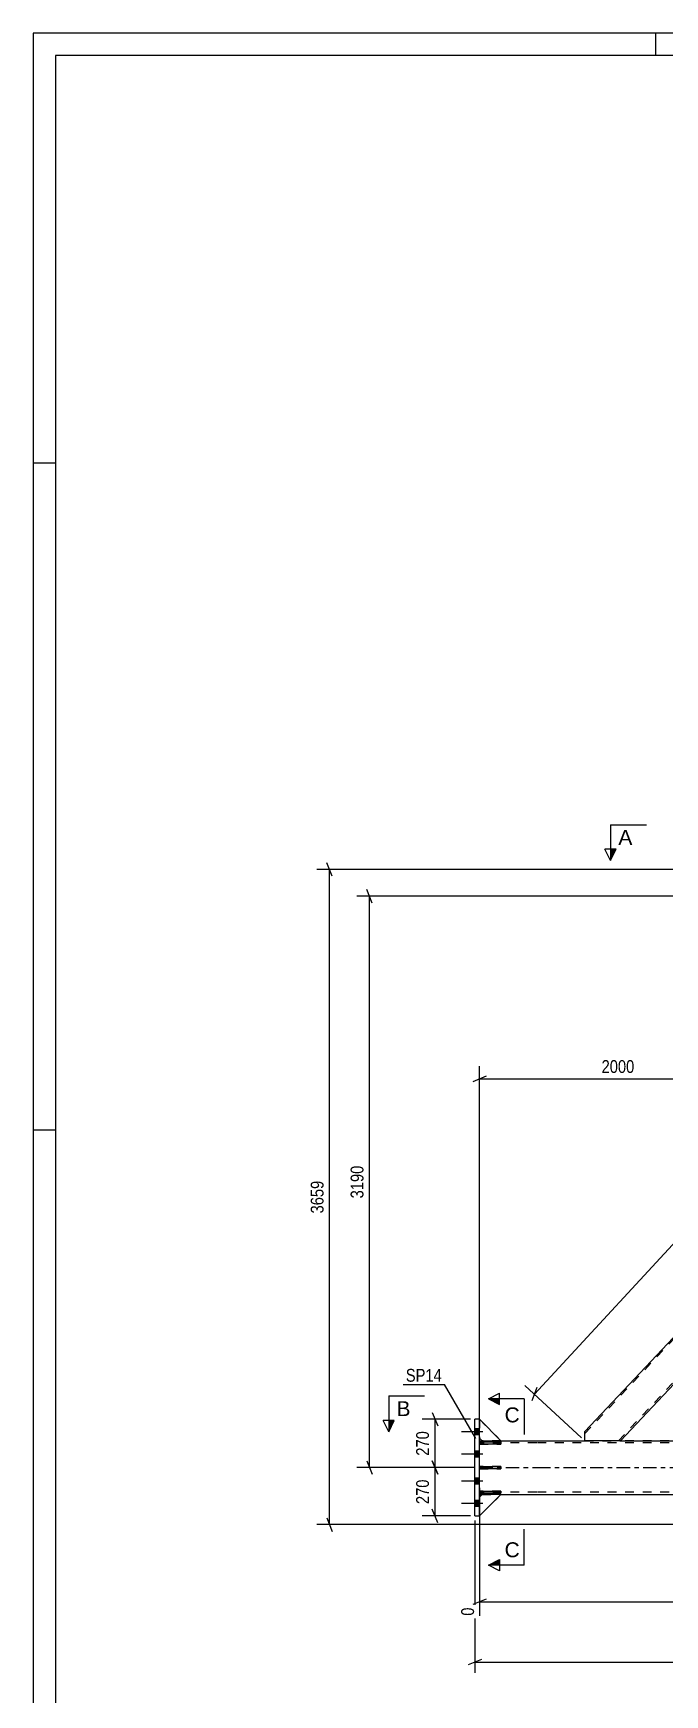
# Model space of a CAD drawing. Header units: millimetres. Extents: x -400 to 789, y -648 to 193.
# Drawn here: x -399.6 to -258.6, y -178.3 to 192.8 of the extents above; entities that cross this region are included whole.
import ezdxf

# ---------------------------------------------------------------- set-up
doc = ezdxf.new("R2010")
doc.units = ezdxf.units.MM
doc.linetypes.add('DXK_LINE_DOT2', pattern=[3.9198, 1.9599, -1.9599])
doc.linetypes.add('DXK_LINE_DOT3', pattern=[5.9187, 2.979, -0.9799, 0.9799, -0.9799])
doc.styles.add('Arial', font='ARIAL.TTF', dxfattribs={"height": 0.2})
doc.styles.add('Arial Narrow', font='ARIALN.TTF', dxfattribs={"height": 0.2})

# ---------------------------------------------------------------- blocks, each defined once
blk = doc.blocks.new('Unknown-392021936-1163')
at = {"color": 5, "linetype": 'Continuous'}
for p, q in [((789.37, 192.78), (-399.63, 192.78)), ((-399.63, 192.78), (-399.63, -648.22)), ((-260.63, 187.78), (-260.63, 192.78)), ((784.37, 187.78), (-394.63, 187.78)), ((-394.63, 187.78), (-394.63, -643.22)), ((-394.63, 96.78), (-399.63, 96.78)), ((-394.63, -52.22), (-399.63, -52.22))]:
    blk.add_line(p, q, dxfattribs=at)
blk = doc.blocks.new('Part-392021936-5452 - 5377')
at = {"color": 2, "linetype": 'Continuous'}
for p, q in [((-300, -121.6), (-299.4, -121.6)), ((-295.2, -121.6), (-287.2, -121.6)), ((-287.1, -121.6), (-276.46, -121.6)), ((-268.54, -121.6), (-169.66, -121.6)), ((-300, -133.6), (-299.4, -133.6)), ((-295.2, -133.6), (-287.2, -133.6)), ((-287.1, -133.6), (-171.28, -133.6))]:
    blk.add_line(p, q, dxfattribs=at)
at = {"color": 7, "linetype": 'DXK_LINE_DOT2'}
for p, q in [((-300, -133.6), (-300, -121.6)), ((-287.2, -122.08), (-300, -122.08)), ((-299.4, -121.6), (-295.2, -121.6)), ((643.9, -122.08), (-287.1, -122.08)), ((643.9, -121.6), (-276.46, -121.6)), ((-276.46, -121.6), (-268.54, -121.6)), ((-287.2, -133.12), (-300, -133.12)), ((-299.4, -133.6), (-295.2, -133.6)), ((643.9, -133.12), (-287.1, -133.12))]:
    blk.add_line(p, q, dxfattribs=at)
at = {"color": 7, "linetype": 'DXK_LINE_DOT3'}
for p, q in [((-300, -127.6), (-287.2, -127.6)), ((-287.1, -127.6), (643.9, -127.6))]:
    blk.add_line(p, q, dxfattribs=at)
blk = doc.blocks.new('Part-392021936-5531 - 5377')
at = {"color": 7, "linetype": 'DXK_LINE_DOT2'}
for p, q in [((-300, -121), (-300, -116.8)), ((-300, -116.8), (-295.2, -121.6)), ((-299.4, -121.6), (-300, -121)), ((-295.2, -121.6), (-299.4, -121.6))]:
    blk.add_line(p, q, dxfattribs=at)
blk = doc.blocks.new('Part-392021936-5500 - 5377')
at = {"color": 7, "linetype": 'DXK_LINE_DOT2'}
for p, q in [((-295.2, -127.36), (-300, -127.36)), ((-300, -127.36), (-300, -127.84)), ((-300, -127.84), (-295.2, -127.84)), ((-299.4, -127.84), (-299.4, -127.36)), ((-295.2, -127.84), (-295.2, -127.36))]:
    blk.add_line(p, q, dxfattribs=at)
blk = doc.blocks.new('Part-392021936-5501 - 5377')
at = {"color": 7, "linetype": 'DXK_LINE_DOT2'}
for p, q in [((-295.2, -121.86), (-300, -121.86)), ((-300, -121.86), (-300, -122.34)), ((-300, -122.34), (-295.2, -122.34)), ((-299.4, -122.34), (-299.4, -121.86)), ((-295.2, -122.34), (-295.2, -121.86))]:
    blk.add_line(p, q, dxfattribs=at)
blk = doc.blocks.new('Part-392021936-5496 - 5377')
at = {"color": 2, "linetype": 'Continuous'}
for p, q in [((-300, -116.8), (-295.2, -121.6)), ((-300, -121), (-299.4, -121.6)), ((-299.4, -121.6), (-295.2, -121.6))]:
    blk.add_line(p, q, dxfattribs=at)
at = {"color": 7, "linetype": 'DXK_LINE_DOT2'}
blk.add_line((-300, -116.8), (-300, -121), dxfattribs=at)
blk = doc.blocks.new('Part-392021936-5497 - 5377')
at = {"color": 2, "linetype": 'Continuous'}
for p, q in [((-300, -127.84), (-300, -127.36)), ((-300, -127.36), (-295.2, -127.36)), ((-295.2, -127.84), (-300, -127.84)), ((-295.2, -127.36), (-295.2, -127.84))]:
    blk.add_line(p, q, dxfattribs=at)
at = {"color": 7, "linetype": 'DXK_LINE_DOT2'}
blk.add_line((-299.4, -127.84), (-299.4, -127.36), dxfattribs=at)
blk = doc.blocks.new('Part-392021936-5498 - 5377')
at = {"color": 2, "linetype": 'Continuous'}
for p, q in [((-300, -122.34), (-300, -121.86)), ((-300, -121.86), (-295.2, -121.86)), ((-295.2, -122.34), (-300, -122.34)), ((-295.2, -121.86), (-295.2, -122.34))]:
    blk.add_line(p, q, dxfattribs=at)
at = {"color": 7, "linetype": 'DXK_LINE_DOT2'}
blk.add_line((-299.4, -122.34), (-299.4, -121.86), dxfattribs=at)
blk = doc.blocks.new('Part-392021936-5499 - 5377')
at = {"color": 2, "linetype": 'Continuous'}
for p, q in [((-300, -133.34), (-300, -132.86)), ((-300, -132.86), (-295.2, -132.86)), ((-295.2, -133.34), (-300, -133.34)), ((-295.2, -132.86), (-295.2, -133.34))]:
    blk.add_line(p, q, dxfattribs=at)
at = {"color": 7, "linetype": 'DXK_LINE_DOT2'}
blk.add_line((-299.4, -133.34), (-299.4, -132.86), dxfattribs=at)
blk = doc.blocks.new('Part-392021936-5508 - 5377')
at = {"color": 7, "linetype": 'DXK_LINE_DOT2'}
for p, q in [((-295.2, -132.86), (-300, -132.86)), ((-300, -132.86), (-300, -133.34)), ((-300, -133.34), (-295.2, -133.34)), ((-299.4, -133.34), (-299.4, -132.86)), ((-295.2, -133.34), (-295.2, -132.86))]:
    blk.add_line(p, q, dxfattribs=at)
blk = doc.blocks.new('Part-392021936-5529 - 5377')
at = {"color": 7, "linetype": 'DXK_LINE_DOT2'}
for p, q in [((-299.4, -133.6), (-300, -134.2)), ((-300, -138.4), (-295.2, -133.6)), ((-295.2, -133.6), (-299.4, -133.6)), ((-300, -134.2), (-300, -138.4))]:
    blk.add_line(p, q, dxfattribs=at)
blk = doc.blocks.new('Part-392021936-5530 - 5377')
at = {"color": 2, "linetype": 'Continuous'}
for p, q in [((-299.4, -133.6), (-300, -134.2)), ((-300, -138.4), (-295.2, -133.6)), ((-295.2, -133.6), (-299.4, -133.6))]:
    blk.add_line(p, q, dxfattribs=at)
at = {"color": 7, "linetype": 'DXK_LINE_DOT2'}
blk.add_line((-300, -138.4), (-300, -134.2), dxfattribs=at)
blk = doc.blocks.new('Part-392021936-5721 - 5377')
at = {"color": 2, "linetype": 'Continuous'}
for p, q in [((-276.46, -119.54), (-169.68, -6)), ((-169.66, -6), (-168.8, -6)), ((-168.8, -6), (-161.74, -6)), ((-214.16, -63.8), (-161.74, -8.06)), ((-268.51, -121.6), (-219.1, -69.05)), ((-276.46, -121.6), (-276.46, -119.54)), ((-268.54, -121.6), (-276.46, -121.6))]:
    blk.add_line(p, q, dxfattribs=at)
at = {"color": 7, "linetype": 'DXK_LINE_DOT2'}
for p, q in [((-276.46, -120.01), (-169.24, -6)), ((-169.68, -6), (-169.66, -6)), ((-161.74, -8.06), (-161.74, -6)), ((-268.95, -121.6), (-161.74, -7.6)), ((-219.1, -69.05), (-214.16, -63.8)), ((-268.51, -121.6), (-268.54, -121.6)), ((-268.54, -121.6), (-268.51, -121.6))]:
    blk.add_line(p, q, dxfattribs=at)
blk = doc.blocks.new('Part-392021936-5813 - 5377')
at = {"color": 2, "linetype": 'Continuous'}
for p, q in [((-301, -138.4), (-301, -116.8)), ((-300, -116.8), (-301, -116.8)), ((-300, -138.4), (-300, -116.8)), ((-301, -138.4), (-300, -138.4))]:
    blk.add_line(p, q, dxfattribs=at)
blk = doc.blocks.new('Bolt-392021936-5857 - 5377')
at = {"linetype": 'Continuous'}
for points in [[(-301, -118.94), (-301, -120.26), (-300, -120.26), (-300, -118.94)], [(-301, -118.94), (-301, -120.26), (-300, -120.26), (-300, -118.94)], [(-301, -118.94), (-301, -120.26), (-300, -120.26), (-300, -118.94)], [(-301, -123.94), (-301, -125.26), (-300, -125.26), (-300, -123.94)], [(-301, -123.94), (-301, -125.26), (-300, -125.26), (-300, -123.94)], [(-301, -129.94), (-301, -131.26), (-300, -131.26), (-300, -129.94)], [(-301, -129.94), (-301, -131.26), (-300, -131.26), (-300, -129.94)], [(-301, -134.94), (-301, -136.26), (-300, -136.26), (-300, -134.94)], [(-301, -134.94), (-301, -136.26), (-300, -136.26), (-300, -134.94)], [(-301, -134.94), (-301, -136.26), (-300, -136.26), (-300, -134.94)]]:
    blk.add_hatch(color=1, dxfattribs=at).paths.add_polyline_path(points)
at = {"color": 1, "linetype": 'Continuous'}
for p, q in [((-299.24, -119.6), (-304, -119.6)), ((-299.24, -119.6), (-304, -119.6)), ((-299.24, -119.6), (-304, -119.6)), ((-300, -118.94), (-301, -118.94)), ((-300, -118.94), (-301, -118.94)), ((-300, -118.94), (-301, -118.94)), ((-300, -120.26), (-301, -120.26)), ((-300, -120.26), (-301, -120.26)), ((-300, -120.26), (-301, -120.26)), ((-299.24, -124.6), (-304, -124.6)), ((-299.24, -124.6), (-304, -124.6)), ((-300, -123.94), (-301, -123.94)), ((-300, -123.94), (-301, -123.94)), ((-300, -125.26), (-301, -125.26)), ((-300, -125.26), (-301, -125.26)), ((-299.24, -130.6), (-304, -130.6)), ((-299.24, -130.6), (-304, -130.6)), ((-300, -129.94), (-301, -129.94)), ((-300, -129.94), (-301, -129.94)), ((-300, -131.26), (-301, -131.26)), ((-300, -131.26), (-301, -131.26)), ((-299.24, -135.6), (-304, -135.6)), ((-299.24, -135.6), (-304, -135.6)), ((-299.24, -135.6), (-304, -135.6)), ((-300, -134.94), (-301, -134.94)), ((-300, -134.94), (-301, -134.94)), ((-300, -134.94), (-301, -134.94)), ((-300, -136.26), (-301, -136.26)), ((-300, -136.26), (-301, -136.26)), ((-300, -136.26), (-301, -136.26))]:
    blk.add_line(p, q, dxfattribs=at)
blk = doc.blocks.new('StraightDimension-392021936-6391 - 5377')
at = {"color": 7, "linetype": 'Continuous'}
for p, q in [((-301, -139.4), (-301, -173.47)), ((-299.5, -170.47), (-302.5, -171.67)), ((-301, -171.07), (700.9, -171.07))]:
    blk.add_line(p, q, dxfattribs=at)
blk = doc.blocks.new('StraightDimension-392021936-6888 - 5377')
at = {"color": 7, "linetype": 'Continuous'}
for p, q in [((-287.73, -111.19), (-180.96, 4.41)), ((-170.42, -5.32), (-183.05, 6.35)), ((-181.54, 2.9), (-180.38, 5.92)), ((-277.19, -120.92), (-289.83, -109.25)), ((-287.16, -109.68), (-288.31, -112.7))]:
    blk.add_line(p, q, dxfattribs=at)
at = {"color": 0}
blk.add_wipeout([(-232.01, -49.75), (-235.09, -46.9), (-240.87, -53.15), (-237.78, -56)], dxfattribs=at)
at = {"color": 3, "style": 'Arial Narrow'}
blk.add_text('3934', height=2.863, rotation=47.2747, dxfattribs=at).set_placement((-237.82, -55.16))
blk = doc.blocks.new('StraightDimension-392021936-6026 - 5377')
at = {"color": 7, "linetype": 'Continuous'}
for p, q in [((-302, -116.8), (-312.76, -116.8)), ((-310.51, -115.3), (-309.31, -118.3)), ((-309.91, -127.6), (-309.91, -116.8)), ((-309.31, -129.1), (-310.51, -126.1)), ((-302, -127.6), (-312.76, -127.6))]:
    blk.add_line(p, q, dxfattribs=at)
at = {"color": 0}
blk.add_wipeout([(-310.66, -118.86), (-314.86, -118.86), (-314.86, -125.54), (-310.66, -125.54)], dxfattribs=at)
at = {"color": 3, "style": 'Arial Narrow'}
blk.add_text('270', height=2.863, rotation=90.0002, dxfattribs=at).set_placement((-311.26, -124.94))
blk = doc.blocks.new('StraightDimension-392021936-24343 - 5377')
at = {"color": 7, "linetype": 'Continuous'}
for p, q in [((-169.68, -122.6), (-169.68, -166.16)), ((-300, -132.1), (-300, -160.68)), ((-298.5, -156.95), (-301.5, -158.15)), ((-300, -157.55), (-169.68, -157.55)), ((-171.18, -158.15), (-168.18, -156.95))]:
    blk.add_line(p, q, dxfattribs=at)
at = {"color": 0}
blk.add_wipeout([(-230.59, -156.8), (-230.59, -152.6), (-239.1, -152.6), (-239.1, -156.8)], dxfattribs=at)
at = {"color": 0, "linetype": 'Continuous'}
for points in [[(-300.6, -158.25), (-304.8, -158.25), (-304.8, -161.28), (-300.6, -161.28)], [(-170.28, -158.25), (-174.48, -158.25), (-174.48, -166.76), (-170.28, -166.76)]]:
    blk.add_wipeout(points, dxfattribs=at)
at = {"color": 3, "style": 'Arial Narrow'}
blk.add_text('3710', height=2.863, dxfattribs=at).set_placement((-238.5, -156.2))
at = {"color": 3, "linetype": 'Continuous', "style": 'Arial Narrow'}
for s, height, p in [('0', 2.86, (-301.2, -160.68)), ('3710', 2.863, (-170.88, -166.16))]:
    blk.add_text(s, height=height, rotation=90.0002, dxfattribs=at).set_placement(p)
blk = doc.blocks.new('StraightDimension-392021936-6018 - 5377')
at = {"color": 7, "linetype": 'Continuous'}
for p, q in [((-310.51, -126.1), (-309.31, -129.1)), ((-302, -127.6), (-312.76, -127.6)), ((-309.91, -138.4), (-309.91, -127.6)), ((-309.31, -139.9), (-310.51, -136.9)), ((-302, -138.4), (-312.76, -138.4))]:
    blk.add_line(p, q, dxfattribs=at)
at = {"color": 0}
blk.add_wipeout([(-310.66, -129.66), (-314.86, -129.66), (-314.86, -136.34), (-310.66, -136.34)], dxfattribs=at)
at = {"color": 3, "style": 'Arial Narrow'}
blk.add_text('270', height=2.863, rotation=90.0002, dxfattribs=at).set_placement((-311.26, -135.74))
blk = doc.blocks.new('StraightDimension-392021936-6418 - 5377')
at = {"color": 7, "linetype": 'Continuous'}
for p, q in [((-332.85, 4.5), (-334.05, 7.5)), ((-240.1, 6), (-336.3, 6)), ((-333.45, -140.34), (-333.45, 6)), ((73.4, -140.34), (-336.3, -140.34)), ((-334.05, -138.84), (-332.85, -141.84))]:
    blk.add_line(p, q, dxfattribs=at)
at = {"color": 0}
blk.add_wipeout([(-334.2, -62.92), (-338.4, -62.92), (-338.4, -71.43), (-334.2, -71.43)], dxfattribs=at)
at = {"color": 3, "style": 'Arial Narrow'}
blk.add_text('3659', height=2.863, rotation=90.0002, dxfattribs=at).set_placement((-334.8, -70.83))
blk = doc.blocks.new('StraightDimension-392021936-14903 - 5377')
at = {"color": 7, "linetype": 'Continuous'}
for p, q in [((-323.94, -1.5), (-325.14, 1.5)), ((-239.1, 0), (-327.39, 0)), ((-324.54, -127.6), (-324.54, 0)), ((-325.14, -126.1), (-323.94, -129.1)), ((-301, -127.6), (-327.39, -127.6))]:
    blk.add_line(p, q, dxfattribs=at)
at = {"color": 0}
blk.add_wipeout([(-325.29, -59.54), (-329.49, -59.54), (-329.49, -68.06), (-325.29, -68.06)], dxfattribs=at)
at = {"color": 3, "style": 'Arial Narrow'}
blk.add_text('3190', height=2.863, rotation=90.0002, dxfattribs=at).set_placement((-325.89, -67.46))
blk = doc.blocks.new('StraightDimension-392021936-14988 - 5377')
at = {"color": 7, "linetype": 'Continuous'}
for p, q in [((-238.1, -7), (-238.1, -43.2)), ((-298.5, -40.2), (-301.5, -41.4)), ((-300, -120.6), (-300, -37.95)), ((-300, -40.8), (-238.1, -40.8)), ((-239.6, -41.4), (-236.6, -40.2))]:
    blk.add_line(p, q, dxfattribs=at)
at = {"color": 0}
blk.add_wipeout([(-264.79, -40.05), (-264.79, -35.85), (-273.31, -35.85), (-273.31, -40.05)], dxfattribs=at)
at = {"color": 3, "style": 'Arial Narrow'}
blk.add_text('2000', height=2.863, dxfattribs=at).set_placement((-272.71, -39.45))
blk = doc.blocks.new('SectionMark-392021936-7285 - 5377')
at = {"color": 0, "linetype": 'Continuous'}
blk.add_wipeout([(-265.85, 11.5), (-265.85, 15), (-268.96, 15), (-268.96, 11.5)], dxfattribs=at)
at = {"linetype": 'Continuous'}
blk.add_hatch(color=6, dxfattribs=at).paths.add_polyline_path([(-270.71, 10.5), (-269.46, 10.5), (-270.71, 8)])
at = {"color": 6, "linetype": 'Continuous'}
for p, q in [((-270.71, 16), (-262.71, 16)), ((-270.71, 16), (-270.71, 8)), ((-270.71, 8), (-271.96, 10.5)), ((-269.46, 10.5), (-271.96, 10.5)), ((-270.71, 8), (-269.46, 10.5))]:
    blk.add_line(p, q, dxfattribs=at)
at = {"color": 3, "linetype": 'Continuous', "style": 'Arial'}
blk.add_text('A', height=3.34, dxfattribs=at).set_placement((-268.96, 11.5))
blk = doc.blocks.new('SectionMark-392021936-7287 - 5377')
at = {"color": 0, "linetype": 'Continuous'}
blk.add_wipeout([(-315.39, -116.1), (-315.39, -112.6), (-318.5, -112.6), (-318.5, -116.1)], dxfattribs=at)
at = {"linetype": 'Continuous'}
blk.add_hatch(color=6, dxfattribs=at).paths.add_polyline_path([(-320.25, -117.1), (-319, -117.1), (-320.25, -119.6)])
at = {"color": 6, "linetype": 'Continuous'}
for p, q in [((-320.25, -111.6), (-312.25, -111.6)), ((-320.25, -111.6), (-320.25, -119.6)), ((-320.25, -119.6), (-321.5, -117.1)), ((-319, -117.1), (-321.5, -117.1)), ((-320.25, -119.6), (-319, -117.1))]:
    blk.add_line(p, q, dxfattribs=at)
at = {"color": 3, "linetype": 'Continuous', "style": 'Arial'}
blk.add_text('B', height=3.34, dxfattribs=at).set_placement((-318.5, -116.1))
blk = doc.blocks.new('SectionMark-392021936-7289 - 5377')
at = {"color": 0, "linetype": 'Continuous'}
for points in [[(-291, -117.49), (-291, -113.99), (-294.37, -113.99), (-294.37, -117.49)], [(-291, -147.62), (-291, -144.12), (-294.37, -144.12), (-294.37, -147.62)]]:
    blk.add_wipeout(points, dxfattribs=at)
at = {"linetype": 'Continuous'}
for points in [[(-295.5, -112.24), (-295.5, -113.49), (-298, -112.24)], [(-295.5, -148.12), (-295.5, -149.37), (-298, -149.37)]]:
    blk.add_hatch(color=6, dxfattribs=at).paths.add_polyline_path(points)
at = {"color": 6, "linetype": 'Continuous'}
for p, q in [((-298, -112.24), (-295.5, -110.99)), ((-295.5, -113.49), (-295.5, -110.99)), ((-290, -112.24), (-298, -112.24)), ((-298, -112.24), (-295.5, -113.49)), ((-290, -112.24), (-290, -120.24)), ((-290, -149.37), (-290, -141.37)), ((-298, -149.37), (-295.5, -148.12)), ((-295.5, -148.12), (-295.5, -150.62)), ((-290, -149.37), (-298, -149.37)), ((-295.5, -150.62), (-298, -149.37))]:
    blk.add_line(p, q, dxfattribs=at)
at = {"color": 3, "linetype": 'Continuous', "style": 'Arial'}
for p in [(-294.37, -117.49), (-294.37, -147.62)]:
    blk.add_text('C', height=3.34, dxfattribs=at).set_placement(p)
blk = doc.blocks.new('Mark-392021936-24317 - 5377')
at = {"color": 0}
blk.add_wipeout([(-308.39, -108.41), (-308.39, -105.41), (-316.43, -105.41), (-316.43, -108.41)], dxfattribs=at)
blk.add_wipeout([(-308.39, -108.41), (-308.39, -105.41), (-316.43, -105.41), (-316.43, -108.41)], dxfattribs=at)
at = {"color": 30, "linetype": 'Continuous'}
for p in [(-317.03, -109.01), (-300.79, -121.13)]:
    blk.add_line(p, (-307.79, -109.01), dxfattribs=at)
at = {"color": 3, "style": 'Arial Narrow'}
blk.add_text('SP14', height=2.863, dxfattribs=at).set_placement((-316.43, -108.41))

msp = doc.modelspace()

# ---------------------------------------------------------------- block references
for name in ['Unknown-392021936-1163', 'Part-392021936-5721 - 5377', 'Part-392021936-5813 - 5377', 'Part-392021936-5531 - 5377', 'Part-392021936-5496 - 5377', 'Bolt-392021936-5857 - 5377', 'Part-392021936-5452 - 5377', 'Part-392021936-5501 - 5377', 'Part-392021936-5498 - 5377', 'Part-392021936-5500 - 5377', 'Part-392021936-5497 - 5377', 'Part-392021936-5499 - 5377', 'Part-392021936-5508 - 5377', 'Part-392021936-5529 - 5377', 'Part-392021936-5530 - 5377']:
    msp.add_blockref(name, (0, 0))

# ---------------------------------------------------------------- next in the draw order: block references
msp.add_blockref('StraightDimension-392021936-6391 - 5377', (0, 0))

# ---------------------------------------------------------------- next in the draw order: block references
for name in ['StraightDimension-392021936-6888 - 5377', 'StraightDimension-392021936-6026 - 5377']:
    msp.add_blockref(name, (0, 0))

# ---------------------------------------------------------------- next in the draw order: block references
msp.add_blockref('StraightDimension-392021936-24343 - 5377', (0, 0))

# ---------------------------------------------------------------- next in the draw order: block references
msp.add_blockref('StraightDimension-392021936-6018 - 5377', (0, 0))

# ---------------------------------------------------------------- next in the draw order: block references
msp.add_blockref('StraightDimension-392021936-6418 - 5377', (0, 0))

# ---------------------------------------------------------------- next in the draw order: block references
for name in ['SectionMark-392021936-7285 - 5377', 'StraightDimension-392021936-14903 - 5377']:
    msp.add_blockref(name, (0, 0))

# ---------------------------------------------------------------- next in the draw order: block references
msp.add_blockref('StraightDimension-392021936-14988 - 5377', (0, 0))

# ---------------------------------------------------------------- next in the draw order: block references
msp.add_blockref('SectionMark-392021936-7287 - 5377', (0, 0))

# ---------------------------------------------------------------- next in the draw order: block references
for name in ['Mark-392021936-24317 - 5377', 'SectionMark-392021936-7289 - 5377']:
    msp.add_blockref(name, (0, 0))

doc.saveas('drawing.dxf')
